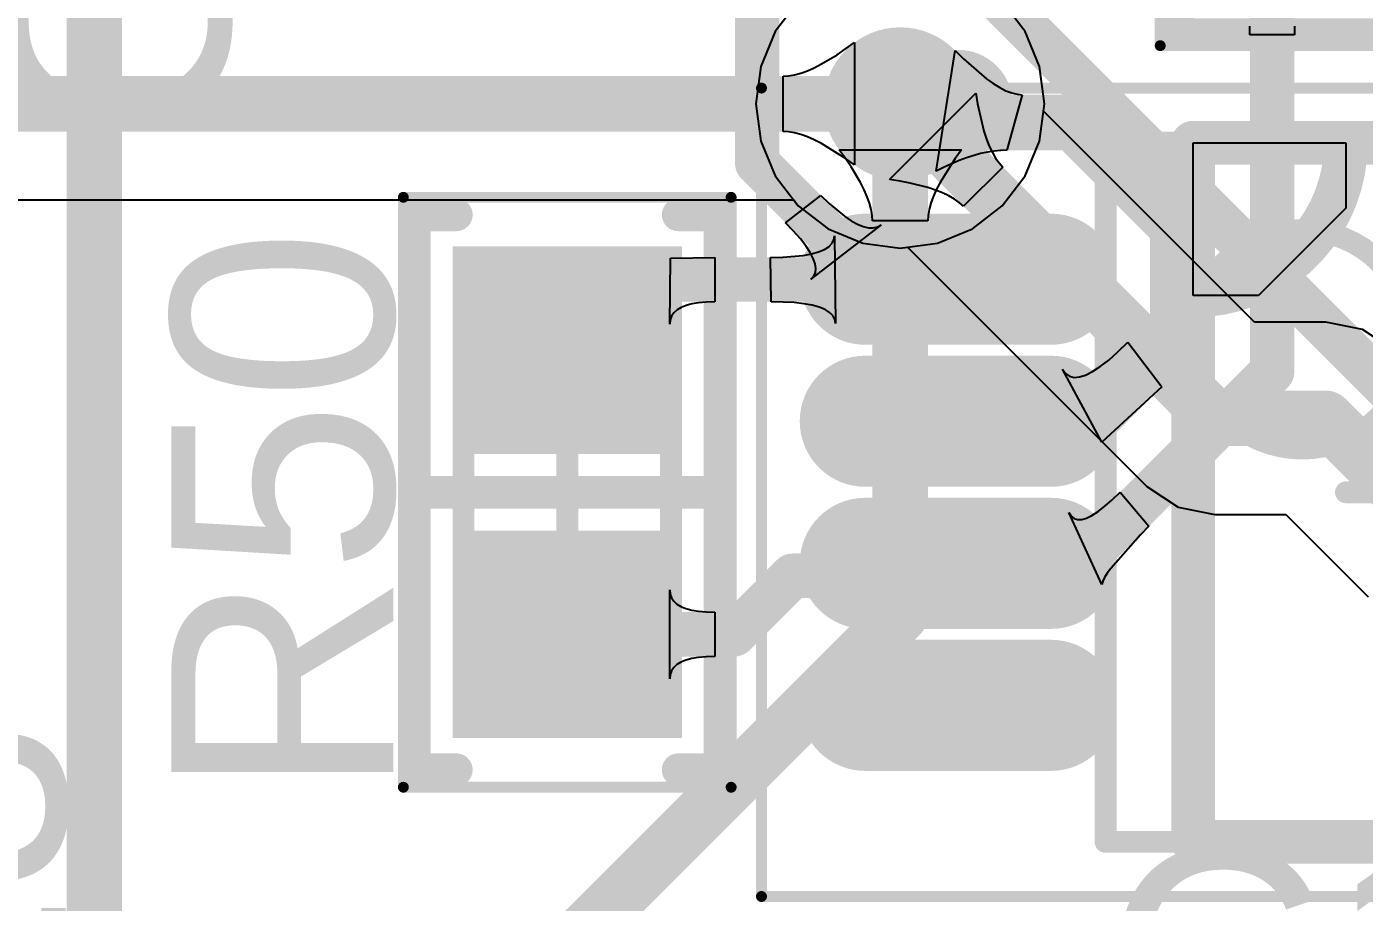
# Model space of a CAD drawing. Header units: inches. Extents: x -0.01 to 3.94, y -0.06 to 4.68.
# Drawn here: x 1.8926 to 2.1336, y 3.4161 to 3.5739 of the extents above; entities that cross this region are included whole.
import ezdxf

# ---------------------------------------------------------------- set-up
doc = ezdxf.new("R2010")
doc.units = ezdxf.units.IN
doc.header["$MEASUREMENT"] = 0
for name, color, linetype in [('Bottom Layer', 5, 'Continuous'), ('Int1 -GND)', 16, 'Continuous'), ('Int2 -PWR)', 76, 'Continuous'), ('Top 3D Body', 56, 'Continuous'), ('Top Courtyard', 56, 'Continuous'), ('Top Layer', 1, 'Continuous'), ('Top Overlay', 2, 'Continuous'), ('Top Paste', 8, 'Continuous'), ('Top Solder', 216, 'Continuous'), ('Via Holes', 16, 'Continuous')]:
    doc.layers.add(name, color=color, linetype=linetype)
doc.styles.add('Arial', font='', dxfattribs={"height": 0.2})
doc.styles.get('Arial').set_extended_font_data('Arial')

# ---------------------------------------------------------------- blocks, each defined once
blk = doc.blocks.new('ANALOG_MSOP_8_RM_8_444')
at = {"layer": 'Top Layer'}
h = blk.add_hatch(color=1, dxfattribs=at)
edge = h.paths.add_edge_path()
edge.add_arc((-0.07283, 0.03839), 0.00984, 270, 450)
edge.add_line((-0.07283, 0.04823), (-0.1063, 0.04823))
edge.add_arc((-0.1063, 0.03839), 0.00984, 90, 270)
edge.add_line((-0.1063, 0.02854), (-0.07283, 0.02854))
h = blk.add_hatch(color=1, dxfattribs=at)
edge = h.paths.add_edge_path()
edge.add_arc((-0.07283, 0.0128), 0.00984, 270, 450)
edge.add_line((-0.07283, 0.02264), (-0.1063, 0.02264))
edge.add_arc((-0.1063, 0.0128), 0.00984, 90, 270)
edge.add_line((-0.1063, 0.00295), (-0.07283, 0.00295))
h = blk.add_hatch(color=1, dxfattribs=at)
edge = h.paths.add_edge_path()
edge.add_arc((-0.07283, -0.0128), 0.00984, 270, 450)
edge.add_line((-0.07283, -0.00295), (-0.1063, -0.00295))
edge.add_arc((-0.1063, -0.0128), 0.00984, 90, 270)
edge.add_line((-0.1063, -0.02264), (-0.07283, -0.02264))
h = blk.add_hatch(color=1, dxfattribs=at)
edge = h.paths.add_edge_path()
edge.add_arc((-0.07283, -0.03839), 0.00984, 270, 450)
edge.add_line((-0.07283, -0.02854), (-0.1063, -0.02854))
edge.add_arc((-0.1063, -0.03839), 0.00984, 90, 270)
edge.add_line((-0.1063, -0.04823), (-0.07283, -0.04823))
at = {"layer": 'Top Paste'}
h = blk.add_hatch(color=8, dxfattribs=at)
edge = h.paths.add_edge_path()
edge.add_arc((-0.07283, 0.03839), 0.00984, 270, 450)
edge.add_line((-0.07283, 0.04823), (-0.1063, 0.04823))
edge.add_arc((-0.1063, 0.03839), 0.00984, 90, 270)
edge.add_line((-0.1063, 0.02854), (-0.07283, 0.02854))
h = blk.add_hatch(color=8, dxfattribs=at)
edge = h.paths.add_edge_path()
edge.add_arc((-0.07283, 0.0128), 0.00984, 270, 450)
edge.add_line((-0.07283, 0.02264), (-0.1063, 0.02264))
edge.add_arc((-0.1063, 0.0128), 0.00984, 90, 270)
edge.add_line((-0.1063, 0.00295), (-0.07283, 0.00295))
h = blk.add_hatch(color=8, dxfattribs=at)
edge = h.paths.add_edge_path()
edge.add_arc((-0.07283, -0.0128), 0.00984, 270, 450)
edge.add_line((-0.07283, -0.00295), (-0.1063, -0.00295))
edge.add_arc((-0.1063, -0.0128), 0.00984, 90, 270)
edge.add_line((-0.1063, -0.02264), (-0.07283, -0.02264))
h = blk.add_hatch(color=8, dxfattribs=at)
edge = h.paths.add_edge_path()
edge.add_arc((-0.07283, -0.03839), 0.00984, 270, 450)
edge.add_line((-0.07283, -0.02854), (-0.1063, -0.02854))
edge.add_arc((-0.1063, -0.03839), 0.00984, 90, 270)
edge.add_line((-0.1063, -0.04823), (-0.07283, -0.04823))
at = {"layer": 'Top Solder'}
h = blk.add_hatch(color=216, dxfattribs=at)
edge = h.paths.add_edge_path()
edge.add_arc((-0.07283, 0.03839), 0.01181, 270, 450)
edge.add_line((-0.07283, 0.0502), (-0.1063, 0.0502))
edge.add_arc((-0.1063, 0.03839), 0.01181, 90, 270)
edge.add_line((-0.1063, 0.02658), (-0.07283, 0.02658))
h = blk.add_hatch(color=216, dxfattribs=at)
edge = h.paths.add_edge_path()
edge.add_arc((-0.07283, 0.0128), 0.01181, 270, 450)
edge.add_line((-0.07283, 0.02461), (-0.1063, 0.02461))
edge.add_arc((-0.1063, 0.0128), 0.01181, 90, 270)
edge.add_line((-0.1063, 0.00099), (-0.07283, 0.00099))
h = blk.add_hatch(color=216, dxfattribs=at)
edge = h.paths.add_edge_path()
edge.add_arc((-0.07283, -0.0128), 0.01181, 270, 450)
edge.add_line((-0.07283, -0.00098), (-0.1063, -0.00098))
edge.add_arc((-0.1063, -0.0128), 0.01181, 90, 270)
edge.add_line((-0.1063, -0.02461), (-0.07283, -0.02461))
h = blk.add_hatch(color=216, dxfattribs=at)
edge = h.paths.add_edge_path()
edge.add_arc((-0.07283, -0.03839), 0.01181, 270, 450)
edge.add_line((-0.07283, -0.02657), (-0.1063, -0.02657))
edge.add_arc((-0.1063, -0.03839), 0.01181, 90, 270)
edge.add_line((-0.1063, -0.0502), (-0.07283, -0.0502))
at = {"layer": 'Top 3D Body'}
for points in [[(-0.06299, -0.06299, 0.00394, 0.00394, 0), (-0.06299, 0.06299, 0.00394, 0.00394, 0)], [(-0.06299, 0.06299, 0.00394, 0.00394, 0), (0.06299, 0.06299, 0.00394, 0.00394, 0)], [(-0.06299, -0.06299, 0.00394, 0.00394, 0), (0.06299, -0.06299, 0.00394, 0.00394, 0)]]:
    blk.add_lwpolyline(points, format="xyseb", dxfattribs=at)
for points in [[(-0.06398, 0.06299, 0.00197, 0.00197, 1), (-0.06201, 0.06299, 0.00197, 0.00197, 1)], [(-0.06398, 0.06299, 0.00197, 0.00197, 1), (-0.06201, 0.06299, 0.00197, 0.00197, 1)], [(-0.00787, 0.02756, 0.00394, 0.00394, 1), (-0.04724, 0.02756, 0.00394, 0.00394, 1)], [(-0.04823, 0.02756, 0.00197, 0.00197, 1), (-0.04626, 0.02756, 0.00197, 0.00197, 1)], [(-0.06398, -0.06299, 0.00197, 0.00197, 1), (-0.06201, -0.06299, 0.00197, 0.00197, 1)], [(-0.06398, -0.06299, 0.00197, 0.00197, 1), (-0.06201, -0.06299, 0.00197, 0.00197, 1)]]:
    blk.add_lwpolyline(points, format="xyseb", close=True, dxfattribs=at)
at = {"layer": 'Top Courtyard'}
for points in [[(-0.125, -0.07283, 0.00197, 0.00197, 0), (-0.125, 0.07283, 0.00197, 0.00197, 0)], [(-0.125, 0.07283, 0.00197, 0.00197, 0), (0.125, 0.07283, 0.00197, 0.00197, 0)], [(-0.01968, 0, 0.00394, 0.00394, 0), (0.01969, 0, 0.00394, 0.00394, 0)], [(-0.125, -0.07283, 0.00197, 0.00197, 0), (0.125, -0.07283, 0.00197, 0.00197, 0)]]:
    blk.add_lwpolyline(points, format="xyseb", dxfattribs=at)
for points in [[(-0.12549, 0.07283, 0.000984, 0.000984, 1), (-0.12451, 0.07283, 0.000984, 0.000984, 1)], [(-0.12549, 0.07283, 0.000984, 0.000984, 1), (-0.12451, 0.07283, 0.000984, 0.000984, 1)], [(-0.02067, 0, 0.00197, 0.00197, 1), (-0.0187, 0, 0.00197, 0.00197, 1)], [(-0.12549, -0.07283, 0.000984, 0.000984, 1), (-0.12451, -0.07283, 0.000984, 0.000984, 1)], [(-0.12549, -0.07283, 0.000984, 0.000984, 1), (-0.12451, -0.07283, 0.000984, 0.000984, 1)]]:
    blk.add_lwpolyline(points, format="xyseb", close=True, dxfattribs=at)
at = {"layer": 'Top Overlay'}
for p, q in [((-0.04724, 0.03543), (-0.04724, 0.06299)), ((-0.04724, 0.06299), (-0.01969, 0.06299)), ((-0.01969, 0.06299), (-0.01969, 0.06299)), ((-0.01969, 0.06299), (-0.01969, 0.05118)), ((-0.01969, 0.05118), (-0.03543, 0.03543)), ((-0.03543, 0.03543), (-0.04724, 0.03543))]:
    blk.add_line(p, q, dxfattribs=at)
for points in [[(-0.08465, 0.06988, 0.00984, 0.00984, 1), (-0.09449, 0.06988, 0.00984, 0.00984, 1)], [(-0.09695, 0.06988, 0.00492, 0.00492, 1), (-0.09203, 0.06988, 0.00492, 0.00492, 1)], [(-0.08711, 0.06988, 0.00492, 0.00492, 1), (-0.08218, 0.06988, 0.00492, 0.00492, 1)], [(-0.04921, 0.06299, 0.00394, 0.00394, 1), (-0.04528, 0.06299, 0.00394, 0.00394, 1)], [(-0.04921, 0.06299, 0.00394, 0.00394, 1), (-0.04528, 0.06299, 0.00394, 0.00394, 1)], [(-0.02165, 0.06299, 0.00394, 0.00394, 1), (-0.01772, 0.06299, 0.00394, 0.00394, 1)], [(-0.04921, 0.03543, 0.00394, 0.00394, 1), (-0.04528, 0.03543, 0.00394, 0.00394, 1)], [(-0.04921, -0.06299, 0.00394, 0.00394, 1), (-0.04528, -0.06299, 0.00394, 0.00394, 1)], [(-0.04921, -0.06299, 0.00394, 0.00394, 1), (-0.04528, -0.06299, 0.00394, 0.00394, 1)]]:
    blk.add_lwpolyline(points, format="xyseb", close=True, dxfattribs=at)
for points in [[(-0.04724, -0.06299, 0.00787, 0.00787, 0), (-0.04724, 0.06299, 0.00787, 0.00787, 0)], [(-0.04724, 0.06299, 0.00787, 0.00787, 0), (0.04724, 0.06299, 0.00787, 0.00787, 0)], [(-0.01969, 0.06299, 0.00787, 0.00787, -0.414214), (-0.04724, 0.03543, 0.00787, 0.00787, 0)], [(-0.04724, -0.06299, 0.00787, 0.00787, 0), (0.04724, -0.06299, 0.00787, 0.00787, 0)]]:
    blk.add_lwpolyline(points, format="xyseb", dxfattribs=at)
blk = doc.blocks.new('RES_0603_1608_504')
at = {"layer": 'Top Layer'}
for points in [[(-0.04232, -0.0187), (-0.04232, 0.0187), (-0.00886, 0.0187), (-0.00886, -0.0187)], [(0.00886, -0.0187), (0.00886, 0.0187), (0.04232, 0.0187), (0.04232, -0.0187)]]:
    blk.add_hatch(color=1, dxfattribs=at).paths.add_polyline_path(points)
at = {"layer": 'Top Paste'}
for points in [[(-0.04232, -0.0187), (-0.04232, 0.0187), (-0.00886, 0.0187), (-0.00886, -0.0187)], [(0.00886, -0.0187), (0.00886, 0.0187), (0.04232, 0.0187), (0.04232, -0.0187)]]:
    blk.add_hatch(color=8, dxfattribs=at).paths.add_polyline_path(points)
at = {"layer": 'Top Solder'}
for points in [[(-0.04429, -0.02067), (-0.04429, 0.02067), (-0.00689, 0.02067), (-0.00689, -0.02067)], [(0.00689, -0.02067), (0.00689, 0.02067), (0.04429, 0.02067), (0.04429, -0.02067)]]:
    blk.add_hatch(color=216, dxfattribs=at).paths.add_polyline_path(points)
at = {"layer": 'Top 3D Body'}
for points in [[(-0.03445, 0.0187, 0.00394, 0.00394, 0), (0.03445, 0.0187, 0.00394, 0.00394, 0)], [(-0.03445, 0.0187, 0.00394, 0.00394, 0), (-0.03445, -0.0187, 0.00394, 0.00394, 0)], [(0.03445, 0.0187, 0.00394, 0.00394, 0), (0.03445, -0.0187, 0.00394, 0.00394, 0)], [(-0.03445, -0.0187, 0.00394, 0.00394, 0), (0.03445, -0.0187, 0.00394, 0.00394, 0)]]:
    blk.add_lwpolyline(points, format="xyseb", dxfattribs=at)
for points in [[(-0.03543, 0.0187, 0.00197, 0.00197, 1), (-0.03346, 0.0187, 0.00197, 0.00197, 1)], [(-0.03543, 0.0187, 0.00197, 0.00197, 1), (-0.03346, 0.0187, 0.00197, 0.00197, 1)], [(0.03346, 0.0187, 0.00197, 0.00197, 1), (0.03543, 0.0187, 0.00197, 0.00197, 1)], [(0.03346, 0.0187, 0.00197, 0.00197, 1), (0.03543, 0.0187, 0.00197, 0.00197, 1)], [(-0.03543, -0.0187, 0.00197, 0.00197, 1), (-0.03346, -0.0187, 0.00197, 0.00197, 1)], [(-0.03543, -0.0187, 0.00197, 0.00197, 1), (-0.03346, -0.0187, 0.00197, 0.00197, 1)], [(0.03346, -0.0187, 0.00197, 0.00197, 1), (0.03543, -0.0187, 0.00197, 0.00197, 1)], [(0.03346, -0.0187, 0.00197, 0.00197, 1), (0.03543, -0.0187, 0.00197, 0.00197, 1)]]:
    blk.add_lwpolyline(points, format="xyseb", close=True, dxfattribs=at)
at = {"layer": 'Top Courtyard'}
for points in [[(-0.05315, 0.02953, 0.00197, 0.00197, 0), (0.05315, 0.02953, 0.00197, 0.00197, 0)], [(-0.05315, 0.02953, 0.00197, 0.00197, 0), (-0.05315, -0.02953, 0.00197, 0.00197, 0)], [(0.05315, 0.02953, 0.00197, 0.00197, 0), (0.05315, -0.02953, 0.00197, 0.00197, 0)], [(0, 0.0187, 0.00394, 0.00394, 0), (0, -0.0187, 0.00394, 0.00394, 0)], [(-0.0187, 0, 0.00394, 0.00394, 0), (0.0187, 0, 0.00394, 0.00394, 0)], [(-0.05315, -0.02953, 0.00197, 0.00197, 0), (0.05315, -0.02953, 0.00197, 0.00197, 0)]]:
    blk.add_lwpolyline(points, format="xyseb", dxfattribs=at)
for points in [[(-0.05364, 0.02953, 0.000984, 0.000984, 1), (-0.05266, 0.02953, 0.000984, 0.000984, 1)], [(-0.05364, 0.02953, 0.000984, 0.000984, 1), (-0.05266, 0.02953, 0.000984, 0.000984, 1)], [(0.05266, 0.02953, 0.000984, 0.000984, 1), (0.05364, 0.02953, 0.000984, 0.000984, 1)], [(0.05266, 0.02953, 0.000984, 0.000984, 1), (0.05364, 0.02953, 0.000984, 0.000984, 1)], [(-0.00098, 0.0187, 0.00197, 0.00197, 1), (0.00098, 0.0187, 0.00197, 0.00197, 1)], [(-0.01968, 0, 0.00197, 0.00197, 1), (-0.01772, 0, 0.00197, 0.00197, 1)], [(0.01772, 0, 0.00197, 0.00197, 1), (0.01968, 0, 0.00197, 0.00197, 1)], [(-0.00098, -0.0187, 0.00197, 0.00197, 1), (0.00098, -0.0187, 0.00197, 0.00197, 1)], [(-0.05364, -0.02953, 0.000984, 0.000984, 1), (-0.05266, -0.02953, 0.000984, 0.000984, 1)], [(-0.05364, -0.02953, 0.000984, 0.000984, 1), (-0.05266, -0.02953, 0.000984, 0.000984, 1)], [(0.05266, -0.02953, 0.000984, 0.000984, 1), (0.05364, -0.02953, 0.000984, 0.000984, 1)], [(0.05266, -0.02953, 0.000984, 0.000984, 1), (0.05364, -0.02953, 0.000984, 0.000984, 1)]]:
    blk.add_lwpolyline(points, format="xyseb", close=True, dxfattribs=at)
at = {"layer": 'Top Overlay'}
for points in [[(-0.05, 0.02756, 0.00591, 0.00591, 0), (0.05, 0.02756, 0.00591, 0.00591, 0)], [(-0.05, 0.02756, 0.00591, 0.00591, 0), (-0.05, 0.02, 0.00591, 0.00591, 0)], [(0, 0.02756, 0.00591, 0.00591, 0), (0, -0.02756, 0.00591, 0.00591, 0)], [(0.05, 0.02756, 0.00591, 0.00591, 0), (0.05, 0.02, 0.00591, 0.00591, 0)], [(-0.05, -0.02, 0.00591, 0.00591, 0), (-0.05, -0.02756, 0.00591, 0.00591, 0)], [(0.05, -0.02, 0.00591, 0.00591, 0), (0.05, -0.02756, 0.00591, 0.00591, 0)], [(-0.05, -0.02756, 0.00591, 0.00591, 0), (0.05, -0.02756, 0.00591, 0.00591, 0)]]:
    blk.add_lwpolyline(points, format="xyseb", dxfattribs=at)
for points in [[(-0.05148, 0.02756, 0.00295, 0.00295, 1), (-0.04852, 0.02756, 0.00295, 0.00295, 1)], [(-0.05148, 0.02756, 0.00295, 0.00295, 1), (-0.04852, 0.02756, 0.00295, 0.00295, 1)], [(-0.00148, 0.02756, 0.00295, 0.00295, 1), (0.00148, 0.02756, 0.00295, 0.00295, 1)], [(0.04852, 0.02756, 0.00295, 0.00295, 1), (0.05148, 0.02756, 0.00295, 0.00295, 1)], [(0.04852, 0.02756, 0.00295, 0.00295, 1), (0.05148, 0.02756, 0.00295, 0.00295, 1)], [(-0.05148, 0.02, 0.00295, 0.00295, 1), (-0.04852, 0.02, 0.00295, 0.00295, 1)], [(0.04852, 0.02, 0.00295, 0.00295, 1), (0.05148, 0.02, 0.00295, 0.00295, 1)], [(-0.05148, -0.02, 0.00295, 0.00295, 1), (-0.04852, -0.02, 0.00295, 0.00295, 1)], [(0.04852, -0.02, 0.00295, 0.00295, 1), (0.05148, -0.02, 0.00295, 0.00295, 1)], [(-0.05148, -0.02756, 0.00295, 0.00295, 1), (-0.04852, -0.02756, 0.00295, 0.00295, 1)], [(-0.05148, -0.02756, 0.00295, 0.00295, 1), (-0.04852, -0.02756, 0.00295, 0.00295, 1)], [(-0.00148, -0.02756, 0.00295, 0.00295, 1), (0.00148, -0.02756, 0.00295, 0.00295, 1)], [(0.04852, -0.02756, 0.00295, 0.00295, 1), (0.05148, -0.02756, 0.00295, 0.00295, 1)], [(0.04852, -0.02756, 0.00295, 0.00295, 1), (0.05148, -0.02756, 0.00295, 0.00295, 1)]]:
    blk.add_lwpolyline(points, format="xyseb", close=True, dxfattribs=at)
blk = doc.blocks.new('CAP_0603_1608_601')
at = {"layer": 'Top Layer'}
for points in [[(-0.04429, -0.01969), (-0.04429, 0.01968), (-0.00886, 0.01968), (-0.00886, -0.01969)], [(0.00886, -0.01969), (0.00886, 0.01968), (0.04429, 0.01968), (0.04429, -0.01969)]]:
    blk.add_hatch(color=1, dxfattribs=at).paths.add_polyline_path(points)
at = {"layer": 'Top Paste'}
for points in [[(-0.04429, -0.01969), (-0.04429, 0.01968), (-0.00886, 0.01968), (-0.00886, -0.01969)], [(0.00886, -0.01969), (0.00886, 0.01968), (0.04429, 0.01968), (0.04429, -0.01969)]]:
    blk.add_hatch(color=8, dxfattribs=at).paths.add_polyline_path(points)
at = {"layer": 'Top Solder'}
for points in [[(-0.04626, -0.02165), (-0.04626, 0.02165), (-0.00689, 0.02165), (-0.00689, -0.02165)], [(0.00689, -0.02165), (0.00689, 0.02165), (0.04626, 0.02165), (0.04626, -0.02165)]]:
    blk.add_hatch(color=216, dxfattribs=at).paths.add_polyline_path(points)
at = {"layer": 'Top 3D Body'}
for points in [[(0.03445, 0.0187, 0.00394, 0.00394, 0), (-0.03445, 0.0187, 0.00394, 0.00394, 0)], [(-0.03445, 0.0187, 0.00394, 0.00394, 0), (-0.03445, -0.0187, 0.00394, 0.00394, 0)], [(0.03445, 0.0187, 0.00394, 0.00394, 0), (0.03445, -0.0187, 0.00394, 0.00394, 0)], [(0.03445, -0.0187, 0.00394, 0.00394, 0), (-0.03445, -0.0187, 0.00394, 0.00394, 0)]]:
    blk.add_lwpolyline(points, format="xyseb", dxfattribs=at)
for points in [[(-0.03543, 0.0187, 0.00197, 0.00197, 1), (-0.03346, 0.0187, 0.00197, 0.00197, 1)], [(-0.03543, 0.0187, 0.00197, 0.00197, 1), (-0.03346, 0.0187, 0.00197, 0.00197, 1)], [(0.03346, 0.0187, 0.00197, 0.00197, 1), (0.03543, 0.0187, 0.00197, 0.00197, 1)], [(0.03346, 0.0187, 0.00197, 0.00197, 1), (0.03543, 0.0187, 0.00197, 0.00197, 1)], [(-0.03543, -0.0187, 0.00197, 0.00197, 1), (-0.03346, -0.0187, 0.00197, 0.00197, 1)], [(-0.03543, -0.0187, 0.00197, 0.00197, 1), (-0.03346, -0.0187, 0.00197, 0.00197, 1)], [(0.03346, -0.0187, 0.00197, 0.00197, 1), (0.03543, -0.0187, 0.00197, 0.00197, 1)], [(0.03346, -0.0187, 0.00197, 0.00197, 1), (0.03543, -0.0187, 0.00197, 0.00197, 1)]]:
    blk.add_lwpolyline(points, format="xyseb", close=True, dxfattribs=at)
at = {"layer": 'Top Courtyard'}
for points in [[(0.05315, 0.02953, 0.00197, 0.00197, 0), (-0.05315, 0.02953, 0.00197, 0.00197, 0)], [(-0.05315, 0.02953, 0.00197, 0.00197, 0), (-0.05315, -0.02953, 0.00197, 0.00197, 0)], [(0.05315, 0.02953, 0.00197, 0.00197, 0), (0.05315, -0.02953, 0.00197, 0.00197, 0)], [(0, 0.0187, 0.00394, 0.00394, 0), (0, -0.0187, 0.00394, 0.00394, 0)], [(0.0187, 0, 0.00394, 0.00394, 0), (-0.0187, 0, 0.00394, 0.00394, 0)], [(0.05315, -0.02953, 0.00197, 0.00197, 0), (-0.05315, -0.02953, 0.00197, 0.00197, 0)]]:
    blk.add_lwpolyline(points, format="xyseb", dxfattribs=at)
for points in [[(-0.05364, 0.02953, 0.000984, 0.000984, 1), (-0.05266, 0.02953, 0.000984, 0.000984, 1)], [(-0.05364, 0.02953, 0.000984, 0.000984, 1), (-0.05266, 0.02953, 0.000984, 0.000984, 1)], [(0.05266, 0.02953, 0.000984, 0.000984, 1), (0.05364, 0.02953, 0.000984, 0.000984, 1)], [(0.05266, 0.02953, 0.000984, 0.000984, 1), (0.05364, 0.02953, 0.000984, 0.000984, 1)], [(-0.00098, 0.0187, 0.00197, 0.00197, 1), (0.00098, 0.0187, 0.00197, 0.00197, 1)], [(-0.01968, 0, 0.00197, 0.00197, 1), (-0.01772, 0, 0.00197, 0.00197, 1)], [(0.01772, 0, 0.00197, 0.00197, 1), (0.01968, 0, 0.00197, 0.00197, 1)], [(-0.00098, -0.0187, 0.00197, 0.00197, 1), (0.00098, -0.0187, 0.00197, 0.00197, 1)], [(-0.05364, -0.02953, 0.000984, 0.000984, 1), (-0.05266, -0.02953, 0.000984, 0.000984, 1)], [(-0.05364, -0.02953, 0.000984, 0.000984, 1), (-0.05266, -0.02953, 0.000984, 0.000984, 1)], [(0.05266, -0.02953, 0.000984, 0.000984, 1), (0.05364, -0.02953, 0.000984, 0.000984, 1)], [(0.05266, -0.02953, 0.000984, 0.000984, 1), (0.05364, -0.02953, 0.000984, 0.000984, 1)]]:
    blk.add_lwpolyline(points, format="xyseb", close=True, dxfattribs=at)
at = {"layer": 'Top Overlay'}
for points in [[(-0.05, 0.02756, 0.00591, 0.00591, 0), (-0.05, 0.02, 0.00591, 0.00591, 0)], [(0.05, 0.02756, 0.00591, 0.00591, 0), (-0.05, 0.02756, 0.00591, 0.00591, 0)], [(0, 0.02756, 0.00591, 0.00591, 0), (0, -0.02756, 0.00591, 0.00591, 0)], [(0.05, 0.02756, 0.00591, 0.00591, 0), (0.05, 0.02, 0.00591, 0.00591, 0)], [(-0.05, -0.02, 0.00591, 0.00591, 0), (-0.05, -0.02756, 0.00591, 0.00591, 0)], [(0.05, -0.02, 0.00591, 0.00591, 0), (0.05, -0.02756, 0.00591, 0.00591, 0)], [(0.05, -0.02756, 0.00591, 0.00591, 0), (-0.05, -0.02756, 0.00591, 0.00591, 0)]]:
    blk.add_lwpolyline(points, format="xyseb", dxfattribs=at)
for points in [[(-0.05148, 0.02756, 0.00295, 0.00295, 1), (-0.04852, 0.02756, 0.00295, 0.00295, 1)], [(-0.05148, 0.02756, 0.00295, 0.00295, 1), (-0.04852, 0.02756, 0.00295, 0.00295, 1)], [(-0.00148, 0.02756, 0.00295, 0.00295, 1), (0.00148, 0.02756, 0.00295, 0.00295, 1)], [(0.04852, 0.02756, 0.00295, 0.00295, 1), (0.05148, 0.02756, 0.00295, 0.00295, 1)], [(0.04852, 0.02756, 0.00295, 0.00295, 1), (0.05148, 0.02756, 0.00295, 0.00295, 1)], [(-0.05148, 0.02, 0.00295, 0.00295, 1), (-0.04852, 0.02, 0.00295, 0.00295, 1)], [(0.04852, 0.02, 0.00295, 0.00295, 1), (0.05148, 0.02, 0.00295, 0.00295, 1)], [(-0.05148, -0.02, 0.00295, 0.00295, 1), (-0.04852, -0.02, 0.00295, 0.00295, 1)], [(0.04852, -0.02, 0.00295, 0.00295, 1), (0.05148, -0.02, 0.00295, 0.00295, 1)], [(-0.05148, -0.02756, 0.00295, 0.00295, 1), (-0.04852, -0.02756, 0.00295, 0.00295, 1)], [(-0.05148, -0.02756, 0.00295, 0.00295, 1), (-0.04852, -0.02756, 0.00295, 0.00295, 1)], [(-0.00148, -0.02756, 0.00295, 0.00295, 1), (0.00148, -0.02756, 0.00295, 0.00295, 1)], [(0.04852, -0.02756, 0.00295, 0.00295, 1), (0.05148, -0.02756, 0.00295, 0.00295, 1)], [(0.04852, -0.02756, 0.00295, 0.00295, 1), (0.05148, -0.02756, 0.00295, 0.00295, 1)]]:
    blk.add_lwpolyline(points, format="xyseb", close=True, dxfattribs=at)

msp = doc.modelspace()

# ---------------------------------------------------------------- hatches: boundary and pattern name
at = {"layer": 'Bottom Layer'}
h = msp.add_hatch(color=5, dxfattribs=at)
edge = h.paths.add_edge_path()
edge.add_arc((2.05, 3.56), 0.01378, 0, 360)
at = {"layer": 'Int1 -GND)'}
h = msp.add_hatch(color=7, dxfattribs=at)
edge = h.paths.add_edge_path()
edge.add_arc((2.05, 3.56), 0.01378, 0, 360)
at = {"layer": 'Int2 -PWR)'}
h = msp.add_hatch(color=7, dxfattribs=at)
edge = h.paths.add_edge_path()
edge.add_arc((2.05, 3.56), 0.01378, 0, 360)
at = {"layer": 'Top Layer'}
h = msp.add_hatch(color=1, dxfattribs=at)
edge = h.paths.add_edge_path()
edge.add_arc((2.05, 3.56), 0.01378, 0, 360)
at = {"layer": 'Via Holes'}
h = msp.add_hatch(color=7, dxfattribs=at)
edge = h.paths.add_edge_path()
edge.add_arc((2.05, 3.56), 0.00689, 0, 360)

# ---------------------------------------------------------------- linework, layer by layer
at = {"layer": 'Bottom Layer'}
for p, q in [((2.04013, 3.55015), (2.03898, 3.55173)), ((2.03898, 3.55173), (2.06102, 3.55173)), ((2.04115, 3.54865), (2.04013, 3.55015)), ((2.05987, 3.55015), (2.05717, 3.54583)), ((2.06102, 3.55173), (2.05987, 3.55015)), ((2.04283, 3.54583), (2.04115, 3.54865)), ((2.0435, 3.54451), (2.04283, 3.54583)), ((2.05717, 3.54583), (2.0565, 3.54451)), ((2.04404, 3.54326), (2.0435, 3.54451)), ((2.04446, 3.54207), (2.04404, 3.54326)), ((2.05596, 3.54326), (2.05554, 3.54207)), ((2.0565, 3.54451), (2.05596, 3.54326)), ((2.04476, 3.54095), (2.04446, 3.54207)), ((2.04494, 3.53989), (2.04476, 3.54095)), ((2.05524, 3.54095), (2.05506, 3.53989)), ((2.05554, 3.54207), (2.05524, 3.54095)), ((2.045, 3.53889), (2.04494, 3.53989)), ((2.055, 3.53889), (2.045, 3.53889)), ((2.05506, 3.53989), (2.055, 3.53889))]:
    msp.add_line(p, q, dxfattribs=at)
for points in [[(2.06068, 3.58578, 0.008, 0.008, 0), (2.27422, 3.37224, 0.008, 0.008, 0)], [(2.05, 3.46787, 0.01, 0.01, 0), (2.05, 3.56, 0.01, 0.01, 0)], [(1.74, 3.15787, 0.01, 0.01, 0), (2.05, 3.46787, 0.01, 0.01, 0)]]:
    msp.add_lwpolyline(points, format="xyseb", dxfattribs=at)
for points in [[(2.0475, 3.56, 0.005, 0.005, 1), (2.0525, 3.56, 0.005, 0.005, 1)], [(2.0475, 3.46787, 0.005, 0.005, 1), (2.0525, 3.46787, 0.005, 0.005, 1)], [(2.0475, 3.46787, 0.005, 0.005, 1), (2.0525, 3.46787, 0.005, 0.005, 1)]]:
    msp.add_lwpolyline(points, format="xyseb", close=True, dxfattribs=at)
at = {"layer": 'Int1 -GND)'}
for p, q in [((2.03161, 3.57839), (2.02748, 3.573)), ((2.07252, 3.573), (2.06839, 3.57839)), ((2.02748, 3.573), (2.02488, 3.56673)), ((2.07512, 3.56673), (2.07252, 3.573)), ((2.02488, 3.56673), (2.024, 3.56)), ((2.076, 3.56), (2.07512, 3.56673)), ((2.024, 3.56), (2.02488, 3.55327)), ((2.07512, 3.55327), (2.076, 3.56)), ((2.02488, 3.55327), (2.02748, 3.547)), ((2.07252, 3.547), (2.07512, 3.55327)), ((2.02748, 3.547), (2.03161, 3.54161)), ((2.06839, 3.54161), (2.07252, 3.547)), ((2.03161, 3.54161), (2.037, 3.53748)), ((2.063, 3.53748), (2.06839, 3.54161)), ((2.037, 3.53748), (2.04327, 3.53488)), ((2.05673, 3.53488), (2.063, 3.53748)), ((2.04327, 3.53488), (2.05, 3.534)), ((2.05, 3.534), (2.05673, 3.53488))]:
    msp.add_line(p, q, dxfattribs=at)
at = {"layer": 'Int2 -PWR)'}
for p, q in [((2.07252, 3.573), (2.06839, 3.57839)), ((2.07512, 3.56673), (2.07252, 3.573)), ((2.03865, 3.56885), (2.04015, 3.56988)), ((2.04015, 3.56988), (2.04173, 3.57102)), ((2.04173, 3.57102), (2.04173, 3.54898)), ((2.03451, 3.5665), (2.03583, 3.56717)), ((2.03583, 3.56717), (2.03865, 3.56885)), ((2.076, 3.56), (2.07512, 3.56673)), ((2.02889, 3.565), (2.02989, 3.56506)), ((2.02889, 3.555), (2.02889, 3.565)), ((2.02989, 3.56506), (2.03095, 3.56524)), ((2.03095, 3.56524), (2.03207, 3.56554)), ((2.03207, 3.56554), (2.03326, 3.56596)), ((2.03326, 3.56596), (2.03451, 3.5665)), ((2.04806, 3.54636), (2.06364, 3.56194)), ((2.06364, 3.56194), (2.06394, 3.56002)), ((2.06394, 3.56002), (2.06509, 3.55504)), ((2.07583, 3.55868), (2.076, 3.56)), ((2.11386, 3.52065), (2.07583, 3.55868)), ((2.02989, 3.55494), (2.02889, 3.555)), ((2.03095, 3.55476), (2.02989, 3.55494)), ((2.03207, 3.55446), (2.03095, 3.55476)), ((2.06509, 3.55504), (2.06555, 3.55365)), ((2.03326, 3.55404), (2.03207, 3.55446)), ((2.03451, 3.5535), (2.03326, 3.55404)), ((2.03583, 3.55283), (2.03451, 3.5535)), ((2.04015, 3.55012), (2.03583, 3.55283)), ((2.06555, 3.55365), (2.06605, 3.55238)), ((2.06605, 3.55238), (2.0666, 3.55124)), ((2.04173, 3.54898), (2.04015, 3.55012)), ((2.0666, 3.55124), (2.06718, 3.55023)), ((2.06718, 3.55023), (2.0678, 3.54936)), ((2.06846, 3.54861), (2.06139, 3.54154)), ((2.0678, 3.54936), (2.06846, 3.54861)), ((2.04998, 3.54606), (2.04806, 3.54636)), ((2.05177, 3.54571), (2.04998, 3.54606)), ((2.05496, 3.54491), (2.05177, 3.54571)), ((1.74, 3.54267), (2.03081, 3.54267)), ((2.03081, 3.54267), (2.03161, 3.54161)), ((2.05635, 3.54445), (2.05496, 3.54491)), ((2.05762, 3.54395), (2.05635, 3.54445)), ((2.05876, 3.5434), (2.05762, 3.54395)), ((2.05977, 3.54282), (2.05876, 3.5434)), ((2.06064, 3.5422), (2.05977, 3.54282)), ((2.03161, 3.54161), (2.037, 3.53748)), ((2.06139, 3.54154), (2.06064, 3.5422)), ((2.037, 3.53748), (2.04327, 3.53488)), ((2.04327, 3.53488), (2.05, 3.534)), ((2.05, 3.534), (2.05132, 3.53417)), ((2.05132, 3.53417), (2.09442, 3.49106)), ((2.12668, 3.52065), (2.11386, 3.52065)), ((2.13331, 3.51933), (2.12668, 3.52065)), ((2.13894, 3.51558), (2.13331, 3.51933)), ((2.09442, 3.49106), (2.10005, 3.48731)), ((2.10005, 3.48731), (2.10668, 3.48599)), ((2.10668, 3.48599), (2.1195, 3.48599)), ((2.1195, 3.48599), (2.13433, 3.47116))]:
    msp.add_line(p, q, dxfattribs=at)
for points in [[(1.74, 3.56, 0.01, 0.01, 0), (2.05, 3.56, 0.01, 0.01, 0)], [(2.05, 3.56, 0.01, 0.01, 0), (2.10668, 3.50332, 0.01, 0.01, 0)], [(2.10668, 3.50332, 0.01, 0.01, 0), (2.12668, 3.50332, 0.01, 0.01, 0)], [(2.12668, 3.50332, 0.01, 0.01, 0), (2.15166, 3.47834, 0.01, 0.01, 0)]]:
    msp.add_lwpolyline(points, format="xyseb", dxfattribs=at)
for points in [[(2.0475, 3.56, 0.005, 0.005, 1), (2.0525, 3.56, 0.005, 0.005, 1)], [(2.0475, 3.56, 0.005, 0.005, 1), (2.0525, 3.56, 0.005, 0.005, 1)], [(2.10418, 3.50332, 0.005, 0.005, 1), (2.10918, 3.50332, 0.005, 0.005, 1)], [(2.10418, 3.50332, 0.005, 0.005, 1), (2.10918, 3.50332, 0.005, 0.005, 1)], [(2.12418, 3.50332, 0.005, 0.005, 1), (2.12918, 3.50332, 0.005, 0.005, 1)], [(2.12418, 3.50332, 0.005, 0.005, 1), (2.12918, 3.50332, 0.005, 0.005, 1)]]:
    msp.add_lwpolyline(points, format="xyseb", close=True, dxfattribs=at)
at = {"layer": 'Top Layer'}
for p, q in [((2.11301, 3.57244), (2.11297, 3.57398)), ((2.12105, 3.57398), (2.12101, 3.57244)), ((2.12101, 3.57244), (2.11301, 3.57244)), ((2.05649, 3.54784), (2.05987, 3.56962)), ((2.05987, 3.56962), (2.06139, 3.5681)), ((2.06139, 3.5681), (2.06553, 3.56451)), ((2.06553, 3.56451), (2.06677, 3.56363)), ((2.06677, 3.56363), (2.06795, 3.56292)), ((2.06795, 3.56292), (2.06905, 3.56236)), ((2.06905, 3.56236), (2.07009, 3.56196)), ((2.07009, 3.56196), (2.07105, 3.56172)), ((2.07195, 3.56164), (2.06922, 3.55164)), ((2.07105, 3.56172), (2.07195, 3.56164)), ((2.06194, 3.55027), (2.06062, 3.54978)), ((2.06449, 3.55103), (2.06194, 3.55027)), ((2.06572, 3.5513), (2.06449, 3.55103)), ((2.06691, 3.55149), (2.06572, 3.5513)), ((2.06808, 3.5516), (2.06691, 3.55149)), ((2.06922, 3.55164), (2.06808, 3.5516)), ((2.0579, 3.54856), (2.05649, 3.54784)), ((2.06062, 3.54978), (2.0579, 3.54856)), ((2.02935, 3.53853), (2.03571, 3.54349)), ((2.03571, 3.54349), (2.03721, 3.54205)), ((2.03721, 3.54205), (2.03993, 3.53977)), ((2.03078, 3.53705), (2.02935, 3.53853)), ((2.04656, 3.53818), (2.03392, 3.52841)), ((2.03993, 3.53977), (2.04115, 3.53893)), ((2.04115, 3.53893), (2.04228, 3.5383)), ((2.04228, 3.5383), (2.04332, 3.53787)), ((2.04332, 3.53787), (2.04427, 3.53764)), ((2.04512, 3.53762), (2.04589, 3.5378)), ((2.04589, 3.5378), (2.04656, 3.53818)), ((2.032, 3.53566), (2.03078, 3.53705)), ((2.033, 3.53439), (2.032, 3.53566)), ((2.0377, 3.53482), (2.03804, 3.53548)), ((2.03804, 3.53548), (2.03815, 3.53622)), ((2.03815, 3.53622), (2.03834, 3.52042)), ((2.04427, 3.53764), (2.04512, 3.53762)), ((2.03378, 3.53322), (2.033, 3.53439)), ((2.03434, 3.53215), (2.03378, 3.53322)), ((2.03403, 3.53295), (2.03529, 3.5333)), ((2.03529, 3.5333), (2.03633, 3.53373)), ((2.03633, 3.53373), (2.03713, 3.53423)), ((2.03713, 3.53423), (2.0377, 3.53482)), ((2.00846, 3.52032), (2.00858, 3.5322)), ((2.00858, 3.5322), (2.01658, 3.53232)), ((2.01658, 3.53232), (2.01658, 3.52432)), ((2.02664, 3.53232), (2.02883, 3.53236)), ((2.02672, 3.52432), (2.02664, 3.53232)), ((2.02883, 3.53236), (2.03253, 3.53267)), ((2.03253, 3.53267), (2.03403, 3.53295)), ((2.03469, 3.53119), (2.03434, 3.53215)), ((2.03482, 3.53034), (2.03469, 3.53119)), ((2.03392, 3.52841), (2.03443, 3.52895)), ((2.03443, 3.52895), (2.03474, 3.52959)), ((2.03474, 3.52959), (2.03482, 3.53034)), ((2.01051, 3.52332), (2.00978, 3.52288)), ((2.0114, 3.52368), (2.01051, 3.52332)), ((2.01246, 3.52396), (2.0114, 3.52368)), ((2.01367, 3.52416), (2.01246, 3.52396)), ((2.01505, 3.52428), (2.01367, 3.52416)), ((2.01658, 3.52432), (2.01505, 3.52428)), ((2.02892, 3.52428), (2.02672, 3.52432)), ((2.03089, 3.52417), (2.02892, 3.52428)), ((2.03263, 3.52397), (2.03089, 3.52417)), ((2.03413, 3.5237), (2.03263, 3.52397)), ((2.03541, 3.52335), (2.03413, 3.5237)), ((2.03646, 3.52292), (2.03541, 3.52335)), ((2.00855, 3.52108), (2.00846, 3.52032)), ((2.0088, 3.52176), (2.00855, 3.52108)), ((2.00921, 3.52236), (2.0088, 3.52176)), ((2.00978, 3.52288), (2.00921, 3.52236)), ((2.03727, 3.52241), (2.03646, 3.52292)), ((2.03786, 3.52183), (2.03727, 3.52241)), ((2.03821, 3.52116), (2.03786, 3.52183)), ((2.03834, 3.52042), (2.03821, 3.52116)), ((2.08923, 3.51528), (2.09103, 3.51702)), ((2.09103, 3.51702), (2.09716, 3.509)), ((2.08603, 3.51265), (2.08756, 3.51383)), ((2.08756, 3.51383), (2.08923, 3.51528)), ((2.08632, 3.499), (2.07922, 3.51218)), ((2.07922, 3.51218), (2.07977, 3.51141)), ((2.07977, 3.51141), (2.08047, 3.51092)), ((2.08339, 3.51112), (2.08464, 3.51175)), ((2.08464, 3.51175), (2.08603, 3.51265)), ((2.08047, 3.51092), (2.08131, 3.51071)), ((2.08131, 3.51071), (2.08228, 3.51078)), ((2.08228, 3.51078), (2.08339, 3.51112)), ((2.09716, 3.509), (2.08632, 3.499)), ((2.08818, 3.48863), (2.08962, 3.49001)), ((2.08962, 3.49001), (2.09478, 3.48387)), ((2.08565, 3.48654), (2.08686, 3.48748)), ((2.08686, 3.48748), (2.08818, 3.48863)), ((2.08632, 3.47341), (2.08039, 3.48635)), ((2.08039, 3.48635), (2.0808, 3.4857)), ((2.0808, 3.4857), (2.08132, 3.48528)), ((2.08132, 3.48528), (2.08196, 3.48508)), ((2.08196, 3.48508), (2.08271, 3.48511)), ((2.08271, 3.48511), (2.08357, 3.48536)), ((2.08357, 3.48536), (2.08455, 3.48584)), ((2.08455, 3.48584), (2.08565, 3.48654)), ((2.09478, 3.48387), (2.09327, 3.48233)), ((2.09327, 3.48233), (2.08792, 3.47628)), ((2.08729, 3.4754), (2.08682, 3.47463)), ((2.08792, 3.47628), (2.08729, 3.4754)), ((2.0865, 3.47396), (2.08632, 3.47341)), ((2.08682, 3.47463), (2.0865, 3.47396)), ((2.00846, 3.45641), (2.00846, 3.47241)), ((2.00846, 3.47241), (2.00854, 3.47165)), ((2.00854, 3.47165), (2.00879, 3.47097)), ((2.00879, 3.47097), (2.00919, 3.47037)), ((2.00919, 3.47037), (2.00976, 3.46985)), ((2.00976, 3.46985), (2.01049, 3.46941)), ((2.01049, 3.46941), (2.01138, 3.46905)), ((2.01138, 3.46905), (2.01244, 3.46877)), ((2.01244, 3.46877), (2.01366, 3.46857)), ((2.01366, 3.46857), (2.01504, 3.46845)), ((2.01504, 3.46845), (2.01658, 3.46841)), ((2.01658, 3.46841), (2.01658, 3.46041)), ((2.00919, 3.45845), (2.00879, 3.45785)), ((2.00976, 3.45897), (2.00919, 3.45845)), ((2.01049, 3.45941), (2.00976, 3.45897)), ((2.01138, 3.45977), (2.01049, 3.45941)), ((2.01244, 3.46005), (2.01138, 3.45977)), ((2.01366, 3.46025), (2.01244, 3.46005)), ((2.01504, 3.46037), (2.01366, 3.46025)), ((2.01658, 3.46041), (2.01504, 3.46037)), ((2.00854, 3.45717), (2.00846, 3.45641)), ((2.00879, 3.45785), (2.00854, 3.45717))]:
    msp.add_line(p, q, dxfattribs=at)
for points in [[(2.02422, 3.54932, 0.008, 0.008, 0), (2.02422, 3.66272, 0.008, 0.008, 0)], [(1.90478, 3.39328, 0.01, 0.01, 0), (1.90478, 3.60091, 0.01, 0.01, 0)], [(2.11701, 3.51175, 0.008, 0.008, 0), (2.11701, 3.59358, 0.008, 0.008, 0)], [(2.05, 3.56, 0.01, 0.01, 0), (2.05336, 3.55664, 0.01, 0.01, 0)], [(2.05336, 3.55664, 0.01, 0.01, 0), (2.08122, 3.55664, 0.01, 0.01, 0)], [(2.08122, 3.55664, 0.01, 0.01, 0), (2.10001, 3.53785, 0.01, 0.01, 0)], [(2.02422, 3.54932, 0.008, 0.008, 0), (2.04516, 3.52839, 0.008, 0.008, 0)], [(2.10001, 3.51892, 0.01, 0.01, 0), (2.10001, 3.53785, 0.01, 0.01, 0)], [(1.99, 3.51559, 0.008, 0.008, 0), (2.00273, 3.52832, 0.008, 0.008, 0)], [(2.00273, 3.52832, 0.008, 0.008, 0), (2.04472, 3.52832, 0.008, 0.008, 0)], [(2.08573, 3.50465, 0.01, 0.01, 0), (2.10001, 3.51892, 0.01, 0.01, 0)], [(2.08621, 3.48095, 0.008, 0.008, 0), (2.11701, 3.51175, 0.008, 0.008, 0)], [(2.06043, 3.5028, 0.01, 0.01, 0), (2.06229, 3.50465, 0.01, 0.01, 0)], [(2.06229, 3.50465, 0.01, 0.01, 0), (2.08573, 3.50465, 0.01, 0.01, 0)], [(2.08033, 3.4772, 0.008, 0.008, 0), (2.08408, 3.48095, 0.008, 0.008, 0)], [(2.08408, 3.48095, 0.008, 0.008, 0), (2.08621, 3.48095, 0.008, 0.008, 0)], [(2.0582, 3.47497, 0.008, 0.008, 0), (2.06043, 3.4772, 0.008, 0.008, 0)], [(2.06043, 3.4772, 0.008, 0.008, 0), (2.08033, 3.4772, 0.008, 0.008, 0)], [(2.02007, 3.46441, 0.008, 0.008, 0), (2.03062, 3.47497, 0.008, 0.008, 0)], [(2.03062, 3.47497, 0.008, 0.008, 0), (2.0582, 3.47497, 0.008, 0.008, 0)], [(1.99, 3.46441, 0.008, 0.008, 0), (2.02007, 3.46441, 0.008, 0.008, 0)]]:
    msp.add_lwpolyline(points, format="xyseb", dxfattribs=at)
for points in [[(2.0475, 3.56, 0.005, 0.005, 1), (2.0525, 3.56, 0.005, 0.005, 1)], [(2.05086, 3.55664, 0.005, 0.005, 1), (2.05586, 3.55664, 0.005, 0.005, 1)], [(2.05086, 3.55664, 0.005, 0.005, 1), (2.05586, 3.55664, 0.005, 0.005, 1)], [(2.07872, 3.55664, 0.005, 0.005, 1), (2.08372, 3.55664, 0.005, 0.005, 1)], [(2.07872, 3.55664, 0.005, 0.005, 1), (2.08372, 3.55664, 0.005, 0.005, 1)], [(2.02222, 3.54932, 0.004, 0.004, 1), (2.02622, 3.54932, 0.004, 0.004, 1)], [(2.02222, 3.54932, 0.004, 0.004, 1), (2.02622, 3.54932, 0.004, 0.004, 1)], [(2.09751, 3.53785, 0.005, 0.005, 1), (2.10251, 3.53785, 0.005, 0.005, 1)], [(2.09751, 3.53785, 0.005, 0.005, 1), (2.10251, 3.53785, 0.005, 0.005, 1)], [(2.00073, 3.52832, 0.004, 0.004, 1), (2.00473, 3.52832, 0.004, 0.004, 1)], [(2.00073, 3.52832, 0.004, 0.004, 1), (2.00473, 3.52832, 0.004, 0.004, 1)], [(2.04272, 3.52832, 0.004, 0.004, 1), (2.04672, 3.52832, 0.004, 0.004, 1)], [(2.04316, 3.52839, 0.004, 0.004, 1), (2.04716, 3.52839, 0.004, 0.004, 1)], [(2.09751, 3.51892, 0.005, 0.005, 1), (2.10251, 3.51892, 0.005, 0.005, 1)], [(2.09751, 3.51892, 0.005, 0.005, 1), (2.10251, 3.51892, 0.005, 0.005, 1)], [(1.988, 3.51559, 0.004, 0.004, 1), (1.992, 3.51559, 0.004, 0.004, 1)], [(2.11501, 3.51175, 0.004, 0.004, 1), (2.11901, 3.51175, 0.004, 0.004, 1)], [(2.11501, 3.51175, 0.004, 0.004, 1), (2.11901, 3.51175, 0.004, 0.004, 1)], [(2.05979, 3.50465, 0.005, 0.005, 1), (2.06479, 3.50465, 0.005, 0.005, 1)], [(2.05979, 3.50465, 0.005, 0.005, 1), (2.06479, 3.50465, 0.005, 0.005, 1)], [(2.08323, 3.50465, 0.005, 0.005, 1), (2.08823, 3.50465, 0.005, 0.005, 1)], [(2.08323, 3.50465, 0.005, 0.005, 1), (2.08823, 3.50465, 0.005, 0.005, 1)], [(2.05793, 3.5028, 0.005, 0.005, 1), (2.06293, 3.5028, 0.005, 0.005, 1)], [(2.08208, 3.48095, 0.004, 0.004, 1), (2.08608, 3.48095, 0.004, 0.004, 1)], [(2.08208, 3.48095, 0.004, 0.004, 1), (2.08608, 3.48095, 0.004, 0.004, 1)], [(2.08421, 3.48095, 0.004, 0.004, 1), (2.08821, 3.48095, 0.004, 0.004, 1)], [(2.08421, 3.48095, 0.004, 0.004, 1), (2.08821, 3.48095, 0.004, 0.004, 1)], [(2.05843, 3.4772, 0.004, 0.004, 1), (2.06243, 3.4772, 0.004, 0.004, 1)], [(2.05843, 3.4772, 0.004, 0.004, 1), (2.06243, 3.4772, 0.004, 0.004, 1)], [(2.07833, 3.4772, 0.004, 0.004, 1), (2.08233, 3.4772, 0.004, 0.004, 1)], [(2.07833, 3.4772, 0.004, 0.004, 1), (2.08233, 3.4772, 0.004, 0.004, 1)], [(2.02862, 3.47497, 0.004, 0.004, 1), (2.03262, 3.47497, 0.004, 0.004, 1)], [(2.02862, 3.47497, 0.004, 0.004, 1), (2.03262, 3.47497, 0.004, 0.004, 1)], [(2.0562, 3.47497, 0.004, 0.004, 1), (2.0602, 3.47497, 0.004, 0.004, 1)], [(2.0562, 3.47497, 0.004, 0.004, 1), (2.0602, 3.47497, 0.004, 0.004, 1)], [(1.988, 3.46441, 0.004, 0.004, 1), (1.992, 3.46441, 0.004, 0.004, 1)], [(2.01807, 3.46441, 0.004, 0.004, 1), (2.02207, 3.46441, 0.004, 0.004, 1)], [(2.01807, 3.46441, 0.004, 0.004, 1), (2.02207, 3.46441, 0.004, 0.004, 1)]]:
    msp.add_lwpolyline(points, format="xyseb", close=True, dxfattribs=at)

# ---------------------------------------------------------------- block references
for name, p, rotation in [('CAP_0603_1608_601', (2.15, 3.6), 180), ('ANALOG_MSOP_8_RM_8_444', (2.15, 3.49), 360), ('RES_0603_1608_504', (1.99, 3.49), 90)]:
    msp.add_blockref(name, p, dxfattribs=dict(rotation=rotation))

# ---------------------------------------------------------------- texts
at = {"layer": 'Top Overlay', "style": 'Arial'}
for s, p in [('C21', (1.92913, 3.55315)), ('R50', (1.95866, 3.43504)), ('C23', (1.89961, 3.34646))]:
    msp.add_text(s, height=0.04, rotation=90, dxfattribs=at).set_placement(p)
msp.add_text('C18', height=0.04, dxfattribs=at).set_placement((2.08661, 3.38583))

doc.saveas('drawing.dxf')
